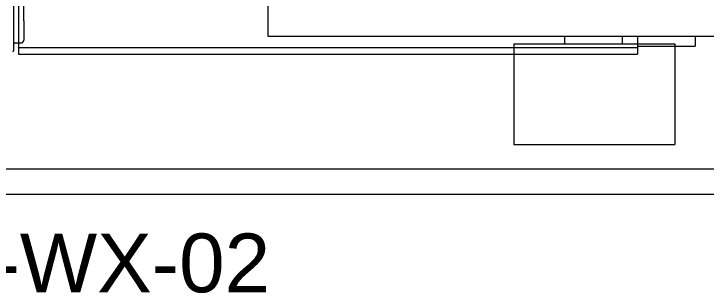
# Model space of a CAD drawing. Header units: millimetres. Extents: x 2 to 671028, y -1 to 511258.
# Drawn here: x 298456 to 374596, y 175536 to 206194 of the extents above; entities that cross this region are included whole.
import ezdxf

# ---------------------------------------------------------------- set-up
doc = ezdxf.new("R2010")
doc.units = ezdxf.units.MM
doc.header["$LTSCALE"] = 25.4
doc.layers.add('细实线层', color=7, linetype='Continuous', lineweight=5)
doc.styles.add('Roman', font='arial.ttf')

msp = doc.modelspace()

# ---------------------------------------------------------------- linework, layer by layer
at = {"color": 7, "lineweight": 5}
for p, q in [((298964.12, 234268.16), (298964.12, 201753.93)), ((326386.57, 230001.65), (326386.57, 203734.44)), ((326386.57, 203734.44), (376827.82, 203734.44)), ((359022.42, 203734.44), (359022.42, 202902.01)), ((365372.42, 203734.44), (365372.42, 202902.01)), ((367036.12, 203734.44), (367036.12, 201753.93)), ((373386.12, 203734.44), (373386.12, 202640.59)), ((353439.28, 202902.01), (353439.28, 191849.05)), ((353439.28, 202902.01), (371150.92, 202902.01)), ((367036.12, 202640.59), (373386.12, 202640.59)), ((371150.92, 202902.01), (371150.92, 191849.05)), ((298964.12, 202517.05), (367036.12, 202517.05)), ((298964.12, 201756.16), (367036.12, 201756.16)), ((353439.28, 191849.05), (371150.92, 191849.05)), ((272827.57, 189182.05), (402367.57, 189182.05)), ((272827.57, 186388.05), (402367.57, 186388.05))]:
    msp.add_line(p, q, dxfattribs=at)
at = {"layer": '细实线层', "color": 7, "lineweight": 5}
for p, q in [((298456.37, 202199.47), (298456.37, 231536.4)), ((299548.45, 205425.29), (299548.45, 213693.12)), ((299548.45, 205425.29), (299548.45, 203304.37)), ((298583.37, 202999.57), (299243.65, 202999.57))]:
    msp.add_line(p, q, dxfattribs=at)
for centre, radius, start, end in [((299243.65, 203304.37), 304.8, 270, 0), ((298583.37, 202872.57), 127, 90, 180), ((298329.37, 202199.47), 127, 270, 0)]:
    msp.add_arc(centre, radius, start, end, dxfattribs=at)

# ---------------------------------------------------------------- texts
at = {"color": 7, "linetype": 'Continuous', "lineweight": 5, "insert": (274066.8, 182078.69), "char_height": 6451.6, "attachment_point": 1, "style": 'Roman'}
msp.add_mtext_dynamic_manual_height_columns('GL15-WX-02', width=82403.9018, gutter_width=25.4, heights=[0], dxfattribs=at)

doc.saveas('drawing.dxf')
